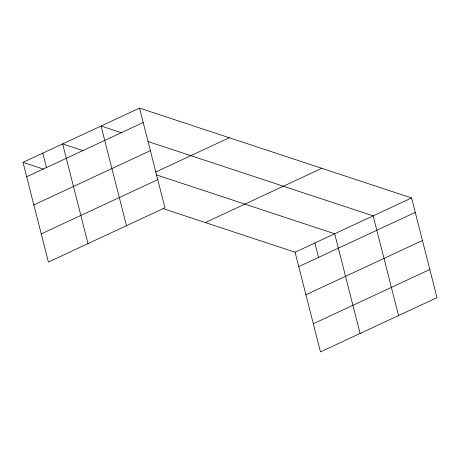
<?xml version="1.0" encoding="UTF-8"?>
<svg xmlns="http://www.w3.org/2000/svg" width="460" height="460" viewBox="0 0 460 460"><rect width="100%" height="100%" fill="white"/><g stroke="black" fill="none" stroke-linecap="round" stroke-linejoin="round"><path stroke-width="0.69" d="M139.524 108.1L164.933 207.788L48.409 262.039L23 162.357L139.524 108.1L411.591 197.961L437 297.643L320.476 351.9L295.067 252.212L163.116 208.633M26.674 176.761L143.192 122.509M33.844 204.901L150.368 150.65M155.606 172.069L229.304 137.753M41.239 233.898L157.757 179.642M205.286 222.559L321.81 168.308M295.067 252.212L411.591 197.961M298.741 266.622L415.265 212.37M305.917 294.762L422.435 240.511M313.306 323.759L429.824 269.502M121.474 132.744L101.068 126.005L126.477 225.687M147.999 141.507L373.14 215.867L398.55 315.548M83.024 150.65L62.617 143.905L88.027 243.593M156.48 174.909L334.684 233.766L360.094 333.454M23 162.357L43.407 169.096M314.876 242.989L318.55 257.399M42.809 153.134L46.483 167.538"/></g></svg>
